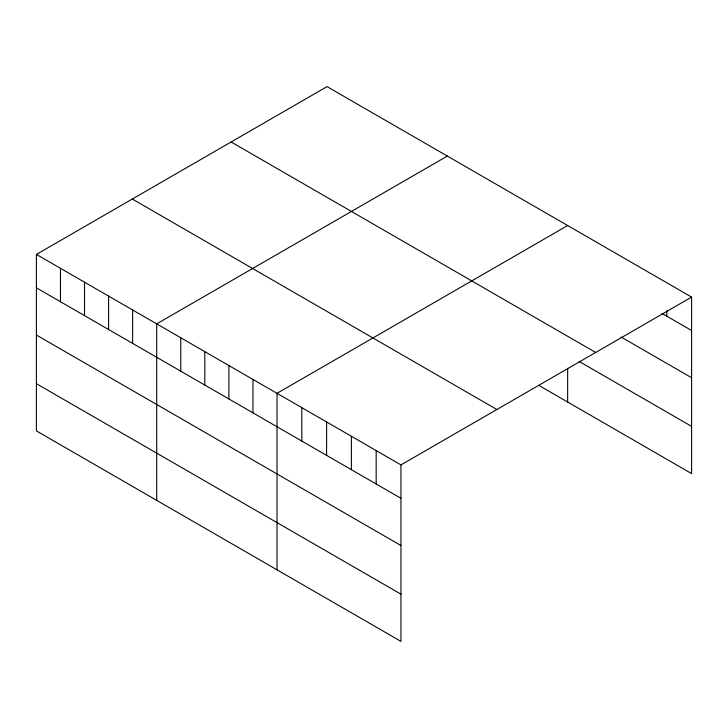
<?xml version="1.0" encoding="UTF-8"?>
<svg xmlns="http://www.w3.org/2000/svg" width="728" height="728" viewBox="0 0 728 728"><rect width="100%" height="100%" fill="white"/><g stroke="black" fill="none" stroke-linecap="round" stroke-linejoin="round"><path stroke-width="1.09" d="M36.4 254.418L400.964 464.892L400.964 641.386L36.4 430.903L36.4 254.418L327.036 86.614L691.6 297.097L691.6 473.582L538.775 385.349M447.347 156.074L156.702 323.878L156.702 500.364M567.649 225.534L277.013 393.329L277.013 569.824M400.964 464.892L691.6 297.097M662.043 313.44L691.6 330.512M621.048 336.991L691.6 377.723M231.131 141.987L595.686 352.47M579.088 361.416L691.6 426.371M132.314 199.044L496.869 409.518M36.4 287.833L400.964 498.307M36.4 335.044L400.964 545.518M36.4 383.692L400.964 594.166M666.812 310.629L666.812 316.198M567.649 368.295L567.649 402.02M376.167 450.577L376.167 483.993M351.378 436.272L351.378 469.678M326.59 421.958L326.59 455.373M301.801 407.644L301.801 441.059M252.953 379.443L252.953 412.858M228.892 365.547L228.892 398.962M204.823 351.66L204.823 385.067M180.762 337.765L180.762 371.18M132.642 309.982L132.642 343.398M108.581 296.096L108.581 329.502M84.521 282.2L84.521 315.615M60.46 268.304L60.46 301.72"/></g></svg>
